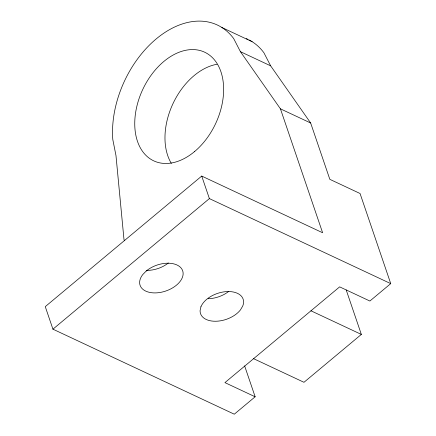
<?xml version="1.0" encoding="UTF-8"?>
<svg xmlns="http://www.w3.org/2000/svg" width="436" height="436" viewBox="0 0 436 436"><rect width="100%" height="100%" fill="white"/><g stroke="black" fill="none" stroke-linecap="round" stroke-linejoin="round"><path stroke-width="0.65" d="M124.418 240.694L123.977 239.408L115.976 155.543L112.793 139.482A90.001 60.353 -64.9 0 1 156.186 38.935A90.001 60.353 -64.9 0 1 233.685 38.581L240.427 51.677L280.43 108.831L322.613 232.753L201.715 176.068L45.262 306.644L52.936 329.175L234.285 414.2L255.147 396.787L244.629 365.891M52.936 329.175L209.384 198.598L390.738 283.623L369.875 301.036L339.649 286.861L224.922 382.617L255.147 396.787M346.222 290L361.346 334.423L303.979 382.296L253.605 358.681M221.886 27.501L252.112 41.671M240.427 51.677L270.652 65.847L310.655 123.001L329.829 179.332L360.054 193.502L390.738 283.623M280.43 108.831L310.655 123.001M310.966 310.803L361.346 334.423M270.652 65.847L263.911 52.756A90.001 60.353 -64.9 0 0 249.272 40.025M201.715 176.068L209.384 198.598M168.367 262.984A22.498 13.696 -18.8 0 1 146.371 270.375M228.818 291.33A22.498 13.696 -18.8 0 1 208.174 298.72M246.286 38.613A90.001 60.353 -64.9 0 1 248.095 39.431M171.332 163.38A59.999 40.237 -64.9 0 1 172.738 104.16A59.999 40.237 -64.9 0 1 216.992 64.266M200.925 306.791L200.086 310.623A22.498 13.696 -18.8 0 0 215.842 321.25A22.498 13.696 -18.8 0 0 240.481 309.865L242.743 306.007A22.498 13.696 -18.8 0 0 227.826 291.548A22.498 13.696 -18.8 0 0 200.925 306.791M146.273 270.974L142.736 274.593A22.498 13.696 -18.8 0 0 159.113 292.616A22.498 13.696 -18.8 0 0 181.948 269.219A22.498 13.696 -18.8 0 0 146.273 270.974M194.532 151.592A59.999 40.237 -64.9 0 0 207.656 53.841A59.999 40.237 -64.9 0 0 135.394 114.15A59.999 40.237 -64.9 0 0 194.532 151.592"/></g></svg>
